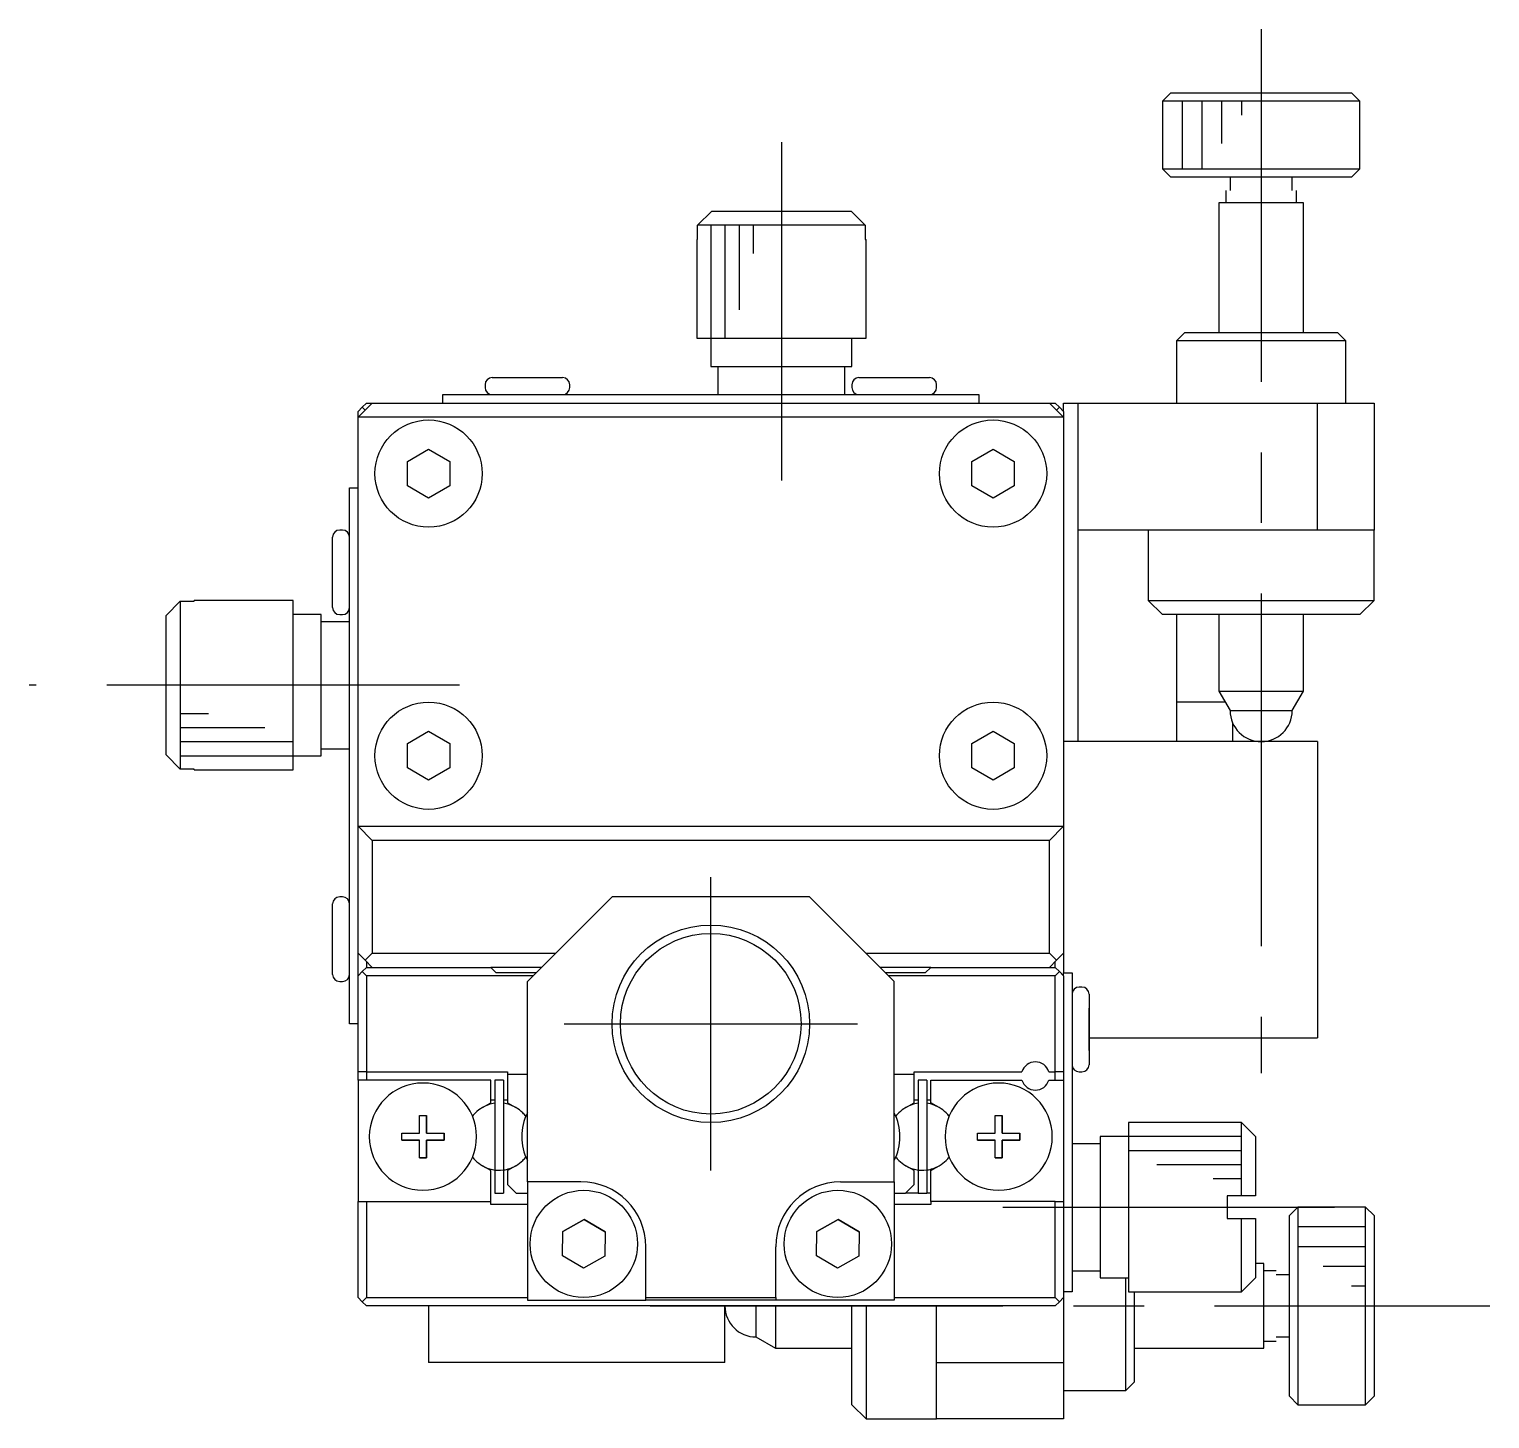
# Model space of a CAD drawing. Extents: x 1 to 351, y 49 to 350.
# Drawn here: x 110.3 to 162.1, y 188.2 to 237.5 of the extents above; entities that cross this region are included whole.
import ezdxf

# ---------------------------------------------------------------- set-up
doc = ezdxf.new("R2010")
doc.units = 0
doc.header["$LTSCALE"] = 10
doc.linetypes.add('CENTER', pattern=[2, 1.25, -0.25, 0.25, -0.25])
doc.layers.get('0').update_dxf_attribs({"linetype": 'CONTINUOUS'})
doc.layers.add('CENTER', color=1, linetype='CENTER')

msp = doc.modelspace()

# ---------------------------------------------------------------- linework, layer by layer
at = {"color": 7, "linetype": 'CONTINUOUS'}
for p, q in [((150.773237, 235.218315), (150.473237, 234.918315)), ((150.773237, 235.218315), (153.973237, 235.218315)), ((153.973237, 235.218315), (157.173237, 235.218315)), ((157.473237, 234.918315), (157.173237, 235.218315)), ((153.973237, 234.918315), (150.473237, 234.918315)), ((150.473237, 234.918315), (150.473237, 232.518315)), ((157.473237, 234.918315), (153.973237, 234.918315)), ((157.473237, 232.518315), (157.473237, 234.918315)), ((150.473237, 232.518315), (153.973237, 232.518315)), ((150.473237, 232.518315), (150.773237, 232.218315)), ((153.973237, 232.518315), (157.473237, 232.518315)), ((157.173237, 232.218315), (157.473237, 232.518315)), ((153.973237, 232.218315), (150.773237, 232.218315)), ((152.873237, 232.218315), (152.873237, 231.751328)), ((157.173237, 232.218315), (153.973237, 232.218315)), ((155.073237, 231.751328), (155.073237, 232.218315)), ((134.000023, 230.518315), (134.505444, 231.018315)), ((134.505444, 231.018315), (139.441029, 231.018315)), ((139.441029, 231.018315), (139.94645, 230.518315)), ((155.473237, 231.318315), (152.473237, 231.318315)), ((152.473237, 231.318315), (152.473237, 226.718335)), ((155.473237, 226.718335), (155.473237, 231.318315)), ((134.000023, 230.018315), (134.000023, 230.518315)), ((139.94645, 230.518315), (134.000023, 230.518315)), ((139.94645, 230.518315), (139.94645, 230.018315)), ((133.973237, 230.018315), (134.000023, 230.018315)), ((133.973237, 230.018315), (133.973237, 226.518315)), ((139.94645, 230.018315), (139.973237, 230.018315)), ((139.973237, 226.518315), (139.973237, 230.018315)), ((151.273237, 226.718315), (150.973237, 226.418315)), ((151.273237, 226.718315), (156.673237, 226.718315)), ((156.973237, 226.418315), (156.673237, 226.718315)), ((133.973237, 226.518315), (134.473237, 226.518315)), ((133.973237, 226.518315), (139.973237, 226.518315)), ((134.473237, 226.518315), (139.473237, 226.518315)), ((134.473237, 226.518315), (139.473237, 226.518315)), ((134.473237, 226.518315), (134.473237, 225.518315)), ((139.473237, 226.518315), (139.973237, 226.518315)), ((139.473237, 225.518315), (139.473237, 226.518315)), ((156.973237, 226.418315), (150.973237, 226.418315)), ((150.973237, 226.418315), (150.973237, 224.218315)), ((156.973237, 224.218315), (156.973237, 226.418315)), ((126.723237, 225.118315), (127.973237, 225.118315)), ((127.973237, 225.118315), (129.223237, 225.118315)), ((134.473237, 225.518315), (139.473237, 225.518315)), ((134.473237, 225.518315), (134.723237, 225.518315)), ((134.723237, 225.518315), (134.723237, 224.518315)), ((139.223237, 224.518315), (139.223237, 225.518315)), ((139.223237, 225.518315), (139.473237, 225.518315)), ((139.723237, 225.118315), (140.973237, 225.118315)), ((140.973237, 225.118315), (142.223237, 225.118315)), ((126.473237, 224.868315), (126.473237, 224.768315)), ((129.473237, 224.768315), (129.473237, 224.868315)), ((139.473237, 224.868315), (139.473237, 224.768315)), ((142.473237, 224.768315), (142.473237, 224.868315)), ((121.973237, 223.718315), (122.473237, 224.218315)), ((122.273237, 224.218315), (122.123237, 224.068315)), ((122.273237, 224.218315), (122.473237, 224.218315)), ((122.473237, 224.218315), (146.473237, 224.218315)), ((124.973237, 224.218315), (124.973237, 224.518315)), ((124.973237, 224.518315), (125.973237, 224.518315)), ((125.973237, 224.518315), (128.773237, 224.518315)), ((128.773237, 224.518315), (141.773237, 224.518315)), ((141.773237, 224.518315), (142.973237, 224.518315)), ((142.973237, 224.518315), (143.973237, 224.518315)), ((143.973237, 224.518315), (143.973237, 224.218315)), ((146.473237, 224.218315), (146.973237, 223.718315)), ((146.473237, 224.218315), (146.673237, 224.218315)), ((146.823237, 224.068315), (146.673237, 224.218315)), ((146.973237, 223.918315), (146.973237, 224.218315)), ((146.973237, 224.218315), (147.473237, 224.218315)), ((147.473237, 224.218315), (147.473237, 219.718315)), ((147.473237, 224.218315), (155.973237, 224.218315)), ((155.973237, 219.718315), (155.973237, 224.218315)), ((155.973237, 224.218315), (157.973237, 224.218315)), ((157.973237, 224.218315), (157.973237, 219.718315)), ((122.123237, 224.068315), (121.973237, 223.918315)), ((121.973237, 223.718315), (121.973237, 223.918315)), ((146.973237, 223.718315), (121.973237, 223.718315)), ((121.973237, 209.218315), (121.973237, 223.718315)), ((122.223237, 223.968315), (122.123237, 224.068315)), ((146.823237, 224.068315), (146.723237, 223.968315)), ((146.973237, 223.918315), (146.823237, 224.068315)), ((146.973237, 223.918315), (146.973237, 223.718315)), ((146.973237, 223.718315), (146.973237, 209.218315)), ((123.723237, 222.151328), (124.473237, 222.584341)), ((124.473237, 222.584341), (125.223237, 222.151328)), ((143.723237, 222.151328), (144.473237, 222.584341)), ((144.473237, 222.584341), (145.223237, 222.151328)), ((123.723237, 221.285303), (123.723237, 222.151328)), ((125.223237, 222.151328), (125.223237, 221.285303)), ((143.723237, 221.285303), (143.723237, 222.151328)), ((145.223237, 222.151328), (145.223237, 221.285303)), ((121.673237, 221.218315), (121.973237, 221.218315)), ((121.673237, 220.218315), (121.673237, 221.218315)), ((124.473237, 220.85229), (123.723237, 221.285303)), ((125.223237, 221.285303), (124.473237, 220.85229)), ((144.473237, 220.85229), (143.723237, 221.285303)), ((145.223237, 221.285303), (144.473237, 220.85229)), ((121.673237, 219.018315), (121.673237, 220.218315)), ((121.073237, 218.218315), (121.073237, 219.468315)), ((121.423237, 219.718315), (121.323237, 219.718315)), ((155.973237, 219.718315), (147.473237, 219.718315)), ((147.473237, 219.718315), (147.473237, 212.218315)), ((149.973237, 219.718315), (149.973237, 217.218315)), ((157.973237, 219.718315), (155.973237, 219.718315)), ((157.973237, 217.218315), (157.973237, 219.718315)), ((121.673237, 206.018315), (121.673237, 219.018315)), ((121.073237, 216.968315), (121.073237, 218.218315)), ((115.173237, 216.686108), (115.673237, 217.191529)), ((115.673237, 217.191529), (115.673237, 211.245102)), ((115.673237, 217.191529), (116.173237, 217.191529)), ((116.173237, 217.191529), (116.173237, 217.218315)), ((119.673237, 217.218315), (116.173237, 217.218315)), ((119.673237, 216.718315), (119.673237, 217.218315)), ((119.673237, 211.218315), (119.673237, 217.218315)), ((149.973237, 217.218315), (157.973237, 217.218315)), ((149.973237, 217.218315), (150.473237, 216.718315)), ((157.473237, 216.718315), (157.973237, 217.218315)), ((115.173237, 211.750523), (115.173237, 216.686108)), ((119.673237, 211.718315), (119.673237, 216.718315)), ((119.673237, 211.718315), (119.673237, 216.718315)), ((120.673237, 216.718315), (119.673237, 216.718315)), ((120.673237, 216.318216), (120.673237, 216.718315)), ((120.673237, 216.468315), (120.673237, 216.718315)), ((121.673237, 216.468315), (120.673237, 216.468315)), ((120.673237, 214.313336), (120.673237, 216.318216)), ((121.323237, 216.718315), (121.423237, 216.718315)), ((157.473237, 216.718315), (150.473237, 216.718315)), ((150.973237, 216.718315), (150.973237, 212.218315)), ((152.473237, 216.718296), (152.473237, 214.011136)), ((155.473237, 214.011136), (155.473237, 216.718296)), ((120.673237, 214.123295), (120.673237, 214.313336)), ((120.673237, 212.118415), (120.673237, 214.123295)), ((152.473232, 214.011136), (153.973237, 214.011136)), ((152.473237, 214.011136), (153.973237, 214.011136)), ((152.473237, 214.011136), (152.873237, 213.318315)), ((153.973237, 214.011136), (155.473242, 214.011136)), ((153.973237, 214.011136), (155.473237, 214.011136)), ((155.073237, 213.318315), (155.473237, 214.011136)), ((152.700032, 213.618315), (150.973237, 213.618315)), ((152.873237, 213.318315), (153.973237, 213.318315)), ((153.973237, 213.318315), (155.073237, 213.318315)), ((152.973237, 212.218315), (152.973237, 212.860058)), ((123.723237, 212.151328), (124.473237, 212.584341)), ((124.473237, 212.584341), (125.223237, 212.151328)), ((143.723237, 212.151328), (144.473237, 212.584341)), ((144.473237, 212.584341), (145.223237, 212.151328)), ((155.973237, 212.218315), (146.973237, 212.218315)), ((155.973237, 212.218315), (155.973237, 201.718315)), ((115.673237, 211.245102), (115.173237, 211.750523)), ((119.673237, 211.218315), (119.673237, 211.718315)), ((119.673237, 211.718315), (120.673237, 211.718315)), ((120.673237, 211.718315), (120.673237, 212.118415)), ((120.673237, 211.968315), (121.673237, 211.968315)), ((120.673237, 211.718315), (120.673237, 211.968315)), ((123.723237, 211.285303), (123.723237, 212.151328)), ((125.223237, 212.151328), (125.223237, 211.285303)), ((143.723237, 211.285303), (143.723237, 212.151328)), ((145.223237, 212.151328), (145.223237, 211.285303)), ((116.173237, 211.245102), (115.673237, 211.245102)), ((116.173237, 211.218315), (116.173237, 211.245102)), ((116.173237, 211.218315), (119.673237, 211.218315)), ((124.473237, 210.85229), (123.723237, 211.285303)), ((125.223237, 211.285303), (124.473237, 210.85229)), ((144.473237, 210.85229), (143.723237, 211.285303)), ((145.223237, 211.285303), (144.473237, 210.85229)), ((121.973237, 204.718315), (121.973237, 209.218315)), ((122.473237, 208.718315), (121.973237, 209.218315)), ((121.973237, 209.218315), (123.473242, 209.218315)), ((123.473242, 209.218315), (143.473242, 209.218315)), ((143.473242, 209.218315), (146.973237, 209.218315)), ((146.973237, 209.218315), (146.473237, 208.718315)), ((146.973237, 209.218315), (146.973237, 204.718315)), ((122.473237, 208.718315), (122.473237, 204.718315)), ((146.473237, 208.718315), (122.473237, 208.718315)), ((146.473237, 204.718315), (146.473237, 208.718315)), ((121.423237, 206.718315), (121.323237, 206.718315)), ((130.973237, 206.718315), (127.973237, 203.718315)), ((137.973237, 206.718315), (130.973237, 206.718315)), ((140.973237, 203.718315), (137.973237, 206.718315)), ((121.073237, 205.218315), (121.073237, 206.468315)), ((121.673237, 203.218315), (121.673237, 206.018315)), ((121.073237, 203.968315), (121.073237, 205.218315)), ((121.973237, 204.718315), (122.223237, 204.468315)), ((121.973237, 203.918315), (121.973237, 204.718315)), ((122.223237, 204.468315), (122.473237, 204.718315)), ((122.473237, 204.218315), (122.223237, 204.468315)), ((122.273237, 204.418315), (122.273237, 204.218315)), ((122.473237, 204.718315), (128.973237, 204.718315)), ((139.973237, 204.718315), (146.473237, 204.718315)), ((146.473237, 204.718315), (146.723237, 204.468315)), ((146.723237, 204.468315), (146.473237, 204.218315)), ((146.673237, 204.218315), (146.673237, 204.418315)), ((146.723237, 204.468315), (146.973237, 204.718315)), ((146.973237, 204.718315), (146.973237, 204.018315)), ((121.973237, 203.918315), (122.123237, 204.068315)), ((121.973237, 200.518315), (121.973237, 203.918315)), ((122.273237, 204.218315), (122.123237, 204.068315)), ((122.123237, 204.068315), (122.273237, 203.918315)), ((122.273237, 204.218315), (125.473237, 204.218315)), ((122.273237, 203.918315), (122.273237, 200.518315)), ((128.173237, 203.918315), (122.273237, 203.918315)), ((125.473237, 204.218315), (126.673237, 204.218315)), ((126.873237, 204.018315), (126.673237, 204.218315)), ((128.473237, 204.218315), (126.673237, 204.218315)), ((128.273237, 204.018315), (126.873237, 204.018315)), ((142.273237, 204.218315), (140.473237, 204.218315)), ((142.073237, 204.018315), (140.673237, 204.018315)), ((146.673237, 203.918315), (140.773237, 203.918315)), ((142.273237, 204.218315), (142.073237, 204.018315)), ((142.273237, 204.218315), (145.473237, 204.218315)), ((145.473237, 204.218315), (146.673237, 204.218315)), ((146.823237, 204.068315), (146.673237, 204.218315)), ((146.673237, 203.918315), (146.823237, 204.068315)), ((146.673237, 200.518315), (146.673237, 203.918315)), ((146.823237, 204.068315), (146.973237, 203.918315)), ((146.973237, 203.918315), (146.973237, 204.018315)), ((146.973237, 204.018315), (147.273237, 204.018315)), ((146.973237, 203.918315), (146.973237, 200.518315)), ((147.273237, 204.018315), (147.273237, 203.018315)), ((121.323237, 203.718315), (121.423237, 203.718315)), ((127.973237, 196.618315), (127.973237, 203.718315)), ((140.973237, 196.618315), (140.973237, 203.718315)), ((147.623237, 203.518315), (147.523237, 203.518315)), ((121.673237, 202.218315), (121.673237, 203.218315)), ((147.273237, 203.018315), (147.273237, 201.218315)), ((147.873237, 203.268315), (147.873237, 200.768315)), ((147.873237, 203.268315), (147.873237, 202.143315)), ((147.873237, 202.768315), (147.873237, 202.143315)), ((147.873237, 202.143315), (147.873237, 202.768315)), ((121.973237, 202.218315), (121.673237, 202.218315)), ((147.873237, 202.143315), (147.873237, 201.893315)), ((147.873237, 201.893315), (147.873237, 202.143315)), ((147.873237, 202.143315), (147.873237, 201.893315)), ((147.873237, 201.893315), (147.873237, 200.768315)), ((147.873237, 201.268315), (147.873237, 201.893315)), ((147.873237, 201.893315), (147.873237, 201.268315)), ((147.873237, 201.718315), (155.973237, 201.718315)), ((147.273237, 201.218315), (147.273237, 193.718315)), ((122.273237, 200.518315), (121.973237, 200.518315)), ((121.973237, 200.218315), (121.973237, 200.518315)), ((122.273237, 200.518315), (127.273237, 200.518315)), ((122.273237, 200.518315), (122.273237, 200.218315)), ((127.273237, 200.518315), (127.273237, 200.418315)), ((127.973237, 200.418315), (127.273237, 200.418315)), ((127.273237, 200.418315), (127.273237, 199.419781)), ((141.673237, 200.418315), (140.973237, 200.418315)), ((141.673237, 200.518315), (145.496267, 200.518315)), ((141.673237, 200.418315), (141.673237, 200.518315)), ((141.673237, 199.419781), (141.673237, 200.418315)), ((146.450206, 200.518315), (146.673237, 200.518315)), ((146.973237, 200.518315), (146.673237, 200.518315)), ((146.673237, 200.218315), (146.673237, 200.518315)), ((146.973237, 200.518315), (146.973237, 200.218315)), ((147.523237, 200.518315), (147.623237, 200.518315)), ((126.673237, 200.218315), (121.973237, 200.218315)), ((121.973237, 200.218315), (121.973237, 195.918315)), ((126.673237, 199.419781), (126.673237, 200.218315)), ((127.123237, 200.218315), (126.823237, 200.218315)), ((126.823237, 200.218315), (126.823237, 196.218315)), ((126.823237, 200.218315), (126.823237, 199.399328)), ((127.123237, 200.218315), (127.123237, 196.218315)), ((141.823237, 200.218315), (141.823237, 196.218315)), ((141.823237, 200.218315), (141.823237, 199.399328)), ((142.123237, 200.218315), (141.823237, 200.218315)), ((142.123237, 200.218315), (142.123237, 196.218315)), ((142.273237, 199.419781), (142.273237, 200.218315)), ((142.273237, 200.218315), (145.496267, 200.218315)), ((146.450206, 200.218315), (146.973237, 200.218315)), ((146.973237, 200.218315), (146.973237, 195.918315)), ((126.377987, 199.249319), (126.673237, 199.419781)), ((126.673237, 199.518315), (126.823237, 199.518315)), ((126.823237, 199.468315), (126.823237, 199.399328)), ((126.823237, 199.468315), (126.823237, 199.399328)), ((126.823237, 199.468315), (126.823237, 199.399328)), ((126.823237, 199.468315), (126.823237, 199.399328)), ((126.823237, 199.468315), (126.823237, 199.399328)), ((126.823237, 199.468315), (126.823237, 199.399328)), ((126.823237, 199.468315), (126.823237, 199.399328)), ((126.823237, 199.468315), (126.823237, 196.968315)), ((126.823237, 199.468315), (126.823237, 199.399328)), ((126.823237, 199.468315), (126.823237, 199.399328)), ((126.823237, 199.468315), (126.823237, 199.399328)), ((126.823237, 199.468315), (126.823237, 199.399328)), ((126.823237, 199.468315), (126.823237, 199.399328)), ((126.823237, 199.468315), (126.823237, 199.399328)), ((127.123237, 199.518315), (127.273237, 199.518315)), ((127.273237, 199.419781), (127.568487, 199.249319)), ((141.377987, 199.249319), (141.673237, 199.419781)), ((141.673237, 199.518315), (141.823237, 199.518315)), ((141.823237, 199.468315), (141.823237, 199.399328)), ((141.823237, 199.468315), (141.823237, 199.399328)), ((141.823237, 199.468315), (141.823237, 199.399328)), ((141.823237, 199.468315), (141.823237, 199.399328)), ((141.823237, 199.468315), (141.823237, 199.399328)), ((141.823237, 199.468315), (141.823237, 199.399328)), ((141.823237, 199.468315), (141.823237, 196.968315)), ((141.823237, 199.468315), (141.823237, 199.399328)), ((141.823237, 199.468315), (141.823237, 199.399328)), ((141.823237, 199.468315), (141.823237, 199.399328)), ((141.823237, 199.468315), (141.823237, 199.399328)), ((141.823237, 199.468315), (141.823237, 199.399328)), ((141.823237, 199.468315), (141.823237, 199.399328)), ((141.823237, 199.468315), (141.823237, 199.399328)), ((142.123237, 199.518315), (142.273237, 199.518315)), ((142.568487, 199.249319), (142.273237, 199.419781)), ((124.148237, 198.968315), (124.398237, 198.968315)), ((124.148237, 198.343315), (124.148237, 198.968315)), ((124.398237, 198.968315), (124.398237, 198.343315)), ((124.398237, 198.343315), (124.398237, 198.968315)), ((144.548237, 198.968315), (144.798237, 198.968315)), ((144.548237, 198.343315), (144.548237, 198.968315)), ((144.798237, 198.968315), (144.798237, 198.343315)), ((144.798237, 198.343315), (144.798237, 198.968315)), ((123.523237, 198.343315), (124.148237, 198.343315)), ((123.523237, 198.093315), (123.523237, 198.343315)), ((124.398237, 198.343315), (125.023237, 198.343315)), ((125.023237, 198.343315), (125.023237, 198.093315)), ((125.023237, 198.093315), (125.023237, 198.343315)), ((143.923237, 198.343315), (144.548237, 198.343315)), ((143.923237, 198.093315), (143.923237, 198.343315)), ((144.798237, 198.343315), (145.423237, 198.343315)), ((145.423237, 198.343315), (145.423237, 198.093315)), ((145.423237, 198.093315), (145.423237, 198.343315)), ((148.273237, 198.218315), (148.273237, 193.218315)), ((149.273237, 198.218315), (148.273237, 198.218315)), ((148.273237, 198.218315), (148.273237, 193.218315)), ((149.273237, 198.218315), (148.273237, 198.218315)), ((149.273237, 198.718315), (149.273237, 192.718315)), ((153.273237, 198.718315), (149.273237, 198.718315)), ((149.273237, 198.718315), (149.273237, 192.718315)), ((153.273237, 198.718315), (149.273237, 198.718315)), ((153.273237, 196.118315), (153.273237, 198.718315)), ((153.773237, 198.218315), (153.273237, 198.718315)), ((153.273237, 196.118315), (153.273237, 198.718315)), ((153.773237, 198.218315), (153.273237, 198.718315)), ((153.773237, 198.218315), (153.773237, 196.118315)), ((153.773237, 198.218315), (153.773237, 196.118315)), ((124.148237, 198.093315), (123.523237, 198.093315)), ((123.523237, 198.093315), (124.148237, 198.093315)), ((124.148237, 197.468315), (124.148237, 198.093315)), ((124.398237, 198.093315), (124.398237, 197.468315)), ((125.023237, 198.093315), (124.398237, 198.093315)), ((124.398237, 197.468315), (124.398237, 198.093315)), ((124.398237, 198.093315), (125.023237, 198.093315)), ((144.548237, 198.093315), (143.923237, 198.093315)), ((143.923237, 198.093315), (144.548237, 198.093315)), ((144.548237, 197.468315), (144.548237, 198.093315)), ((144.798237, 198.093315), (144.798237, 197.468315)), ((145.423237, 198.093315), (144.798237, 198.093315)), ((144.798237, 198.093315), (145.423237, 198.093315)), ((144.798237, 197.468315), (144.798237, 198.093315)), ((148.273237, 197.968315), (147.273237, 197.968315)), ((124.398237, 197.468315), (124.148237, 197.468315)), ((124.148237, 197.468315), (124.398237, 197.468315)), ((126.673237, 197.016849), (126.377987, 197.187312)), ((127.568487, 197.187312), (127.273237, 197.016849)), ((141.673237, 197.016849), (141.377987, 197.187312)), ((142.273237, 197.016849), (142.568487, 197.187312)), ((144.798237, 197.468315), (144.548237, 197.468315)), ((144.548237, 197.468315), (144.798237, 197.468315)), ((126.673237, 195.918315), (126.673237, 197.016849)), ((126.823237, 197.037303), (126.823237, 196.968315)), ((126.823237, 197.037303), (126.823237, 196.968315)), ((126.823237, 197.037303), (126.823237, 196.968315)), ((126.823237, 197.037303), (126.823237, 196.218315)), ((126.823237, 197.037303), (126.823237, 196.968315)), ((126.823237, 197.037303), (126.823237, 196.968315)), ((126.823237, 197.037303), (126.823237, 196.968315)), ((127.273237, 197.016849), (127.273237, 196.518315)), ((141.673237, 196.518315), (141.673237, 197.016849)), ((141.823237, 197.037303), (141.823237, 196.968315)), ((141.823237, 197.037303), (141.823237, 196.218315)), ((141.823237, 197.037303), (141.823237, 196.968315)), ((142.273237, 195.918315), (142.273237, 197.016849)), ((142.473237, 197.132319), (142.473237, 197.137903)), ((126.823237, 196.218315), (127.123237, 196.218315)), ((127.273237, 196.518315), (127.573237, 196.218315)), ((127.573237, 196.218315), (127.973237, 196.218315)), ((129.873237, 196.618315), (127.973237, 196.618315)), ((127.973237, 196.618315), (127.973237, 192.418315)), ((139.073237, 196.618315), (140.973237, 196.618315)), ((140.973237, 196.618315), (140.973237, 192.418315)), ((140.973237, 196.218315), (141.373237, 196.218315)), ((141.373237, 196.218315), (141.673237, 196.518315)), ((141.823237, 196.218315), (141.373237, 196.218315)), ((141.823237, 196.218315), (142.123237, 196.218315)), ((142.273237, 196.218315), (142.123237, 196.218315)), ((121.973237, 192.518315), (121.973237, 195.918315)), ((121.973237, 195.918315), (122.273237, 195.918315)), ((122.273237, 195.918315), (122.273237, 192.518315)), ((122.273237, 195.918315), (126.673237, 195.918315)), ((126.673237, 195.818315), (126.673237, 195.918315)), ((127.973237, 195.818315), (126.673237, 195.818315)), ((142.273237, 195.818315), (140.973237, 195.818315)), ((142.273237, 195.918315), (142.273237, 195.818315)), ((146.673237, 195.918315), (142.273237, 195.918315)), ((146.673237, 192.518315), (146.673237, 195.918315)), ((146.673237, 195.918315), (146.973237, 195.918315)), ((146.973237, 195.918315), (146.973237, 192.518315)), ((153.273237, 196.118315), (152.773237, 196.118315)), ((152.773237, 196.118315), (152.773237, 195.318315)), ((153.273237, 196.118315), (152.773237, 196.118315)), ((152.773237, 196.118315), (152.773237, 195.318315)), ((153.773237, 196.118315), (153.273237, 196.118315)), ((153.773237, 196.118315), (153.273237, 196.118315)), ((155.273237, 195.718315), (154.973237, 195.418315)), ((155.273237, 195.718315), (155.273237, 192.218315)), ((157.673237, 195.718315), (155.273237, 195.718315)), ((157.673237, 192.218315), (157.673237, 195.718315)), ((157.973237, 195.418315), (157.673237, 195.718315)), ((129.227189, 194.858103), (129.98108, 195.284305)), ((129.98108, 195.284305), (129.227189, 194.858103)), ((129.98108, 195.284305), (130.727127, 194.844518)), ((130.727127, 194.844518), (129.98108, 195.284305)), ((138.227189, 194.858103), (138.98108, 195.284305)), ((138.98108, 195.284305), (138.227189, 194.858103)), ((138.98108, 195.284305), (139.727127, 194.844518)), ((139.727127, 194.844518), (138.98108, 195.284305)), ((152.773237, 195.318315), (153.273237, 195.318315)), ((152.773237, 195.318315), (153.272844, 195.318315)), ((153.272844, 195.318315), (153.273237, 195.318315)), ((153.273237, 192.718315), (153.273237, 195.318315)), ((153.273237, 195.318315), (153.773237, 195.318315)), ((153.273237, 192.718315), (153.273237, 195.318315)), ((153.273237, 195.318315), (153.773237, 195.318315)), ((153.773237, 195.318315), (153.773237, 193.218315)), ((153.773237, 195.318315), (153.773237, 193.218315)), ((154.973237, 192.218315), (154.973237, 195.418315)), ((157.973237, 195.418315), (157.973237, 192.218315)), ((129.219346, 193.992113), (129.227189, 194.858103)), ((130.727127, 194.844518), (130.719284, 193.978528)), ((138.219346, 193.992113), (138.227189, 194.858103)), ((139.727127, 194.844518), (139.719284, 193.978528)), ((132.173237, 192.518315), (132.173237, 194.318315)), ((136.773237, 192.518315), (136.773237, 194.318315)), ((129.965393, 193.552325), (129.219346, 193.992113)), ((130.719284, 193.978528), (129.965393, 193.552325)), ((138.965393, 193.552325), (138.219346, 193.992113)), ((139.719284, 193.978528), (138.965393, 193.552325)), ((147.273237, 193.718315), (147.273237, 192.718315)), ((154.073237, 193.718315), (153.773237, 193.718315)), ((154.073237, 190.718315), (154.073237, 193.718315)), ((147.273237, 193.468315), (148.273237, 193.468315)), ((148.273237, 193.218315), (149.273237, 193.218315)), ((148.273237, 193.218315), (149.273237, 193.218315)), ((149.173237, 189.218315), (149.173237, 193.218315)), ((153.273237, 192.718315), (153.773237, 193.218315)), ((153.273237, 192.718315), (153.773237, 193.218315)), ((154.973237, 193.318315), (154.506249, 193.318315)), ((122.123237, 192.368315), (121.973237, 192.518315)), ((122.273237, 192.518315), (122.123237, 192.368315)), ((122.273237, 192.518315), (127.973237, 192.518315)), ((132.173237, 192.518315), (136.773237, 192.518315)), ((132.173237, 192.418315), (132.173237, 192.518315)), ((136.773237, 192.518315), (136.773237, 192.418315)), ((140.973237, 192.518315), (146.673237, 192.518315)), ((146.823237, 192.368315), (146.673237, 192.518315)), ((146.973237, 192.518315), (146.823237, 192.368315)), ((147.273237, 192.718315), (146.973237, 192.718315)), ((146.973237, 192.518315), (146.973237, 190.218315)), ((149.273237, 192.718315), (153.273237, 192.718315)), ((149.273237, 192.718315), (153.273237, 192.718315)), ((149.473237, 192.718315), (149.473237, 189.518315)), ((122.273237, 192.218315), (122.123237, 192.368315)), ((146.673237, 192.218315), (122.273237, 192.218315)), ((124.473237, 192.218315), (124.473237, 190.218315)), ((127.973237, 192.418315), (132.173237, 192.418315)), ((136.773237, 192.418315), (132.173237, 192.418315)), ((134.973237, 190.218315), (134.973237, 192.218315)), ((136.073237, 192.218315), (136.073237, 191.118315)), ((136.766057, 192.218315), (136.766057, 190.71831)), ((136.766057, 192.218315), (136.766057, 190.718315)), ((140.973237, 192.418315), (136.773237, 192.418315)), ((139.473237, 188.718315), (139.473237, 192.218315)), ((139.973237, 192.218315), (139.973237, 188.218315)), ((142.473237, 190.218315), (142.473237, 192.218315)), ((146.673237, 192.218315), (146.823237, 192.368315)), ((154.973237, 189.018315), (154.973237, 192.218315)), ((155.273237, 192.218315), (155.273237, 188.718315)), ((157.673237, 188.718315), (157.673237, 192.218315)), ((157.973237, 192.218315), (157.973237, 189.018315)), ((136.073237, 191.118315), (136.766057, 190.718315)), ((154.506249, 191.118315), (154.973237, 191.118315)), ((136.766057, 190.718315), (139.473217, 190.718315)), ((149.473256, 190.718315), (154.073237, 190.718315)), ((134.973237, 190.218315), (124.473237, 190.218315)), ((142.473237, 190.218315), (146.973237, 190.218315)), ((142.473237, 188.218315), (142.473237, 190.218315)), ((146.973237, 190.218315), (146.973237, 188.218315)), ((149.173237, 189.218315), (149.473237, 189.518315)), ((146.973237, 189.218315), (149.173237, 189.218315)), ((154.973237, 189.018315), (155.273237, 188.718315)), ((157.673237, 188.718315), (157.973237, 189.018315)), ((139.473237, 188.718315), (139.973237, 188.218315)), ((155.273237, 188.718315), (157.673237, 188.718315)), ((139.973237, 188.218315), (142.473237, 188.218315)), ((146.973237, 188.218315), (142.473237, 188.218315))]:
    msp.add_line(p, q, dxfattribs=at)
at = {"color": 3, "linetype": 'CONTINUOUS'}
for p, q in [((151.173237, 234.918315), (151.173237, 232.518315)), ((151.873237, 234.918315), (151.873237, 232.518315)), ((152.573237, 234.918315), (152.573237, 233.418315)), ((153.273237, 234.918315), (153.273237, 234.418315)), ((152.723237, 231.751328), (152.723237, 231.318315)), ((155.223237, 231.318315), (155.223237, 231.751328)), ((134.473237, 230.518315), (134.473237, 226.518315)), ((134.973237, 230.518315), (134.973237, 226.518315)), ((135.473237, 230.518315), (135.473237, 227.518315)), ((135.973237, 230.518315), (135.973237, 229.518315)), ((115.673237, 213.218315), (116.673237, 213.218315)), ((115.673237, 212.718315), (118.673237, 212.718315)), ((115.673237, 212.218315), (119.673237, 212.218315)), ((115.673237, 211.718315), (119.673237, 211.718315)), ((153.273237, 198.218315), (149.273237, 198.218315)), ((153.273237, 197.718315), (149.273237, 197.718315)), ((153.273237, 197.218315), (150.273237, 197.218315)), ((153.273237, 196.718315), (152.273237, 196.718315)), ((157.673237, 195.018315), (155.273237, 195.018315)), ((157.673237, 194.318315), (155.273237, 194.318315)), ((157.673237, 193.618315), (156.173237, 193.618315)), ((154.506249, 193.468315), (154.073237, 193.468315)), ((157.673237, 192.918315), (157.173237, 192.918315)), ((154.073237, 190.968315), (154.506249, 190.968315))]:
    msp.add_line(p, q, dxfattribs=at)
at = {"color": 7, "linetype": 'CONTINUOUS'}
for centre, radius in [((124.473237, 221.718315), 1.9), ((144.473237, 221.718315), 1.9), ((124.473237, 211.718315), 1.9), ((144.473237, 211.718315), 1.9), ((134.473237, 202.218315), 3.5), ((134.473237, 202.218315), 3.2), ((129.973237, 194.418315), 1.9), ((138.973237, 194.418315), 1.9)]:
    msp.add_circle(centre, radius, dxfattribs=at)
for centre, radius, start, end in [((126.723237, 224.868315), 0.25, 90, 180), ((129.223237, 224.868315), 0.25, 0, 90), ((139.723237, 224.868315), 0.25, 90, 180), ((142.223237, 224.868315), 0.25, 0, 90), ((126.723237, 224.768315), 0.25, 180, 270), ((129.223237, 224.768315), 0.25, 270, 0), ((139.723237, 224.768315), 0.25, 180, 270), ((142.223237, 224.768315), 0.25, 270, 0), ((121.323237, 219.468315), 0.25, 90, 180), ((121.423237, 219.468315), 0.25, 0, 90), ((121.323237, 216.968315), 0.25, 180, 270), ((121.423237, 216.968315), 0.25, 270, 0), ((153.973237, 213.318315), 1.1, 180, 270), ((153.973237, 213.318315), 1.1, 270, 0), ((121.323237, 206.468315), 0.25, 90, 180), ((121.423237, 206.468315), 0.25, 0, 90), ((121.323237, 203.968315), 0.25, 180, 270), ((121.423237, 203.968315), 0.25, 270, 0), ((147.523237, 203.268315), 0.25, 90, 180), ((147.623237, 203.268315), 0.25, 0, 90), ((145.973237, 200.368315), 0.5, 17.457603, 162.542397), ((147.523237, 200.768315), 0.25, 180, 270), ((147.623237, 200.768315), 0.25, 270, 0), ((124.273237, 198.218315), 1.9, 180, 90), ((124.273237, 198.218315), 1.9, 90, 180), ((144.673237, 198.218315), 1.9, 180, 90), ((144.673237, 198.218315), 1.9, 90, 180), ((145.973237, 200.368315), 0.5, 197.457603, 342.542397), ((126.973237, 198.218315), 1.1905, 120, 135), ((126.973238, 198.218315), 1.1905, 97.238332, 120.000042), ((126.973238, 198.218315), 1.1905, 60.000042, 82.761646), ((126.973237, 198.218315), 1.1905, 45, 60), ((141.973237, 198.218315), 1.1905, 120, 135), ((141.973238, 198.218315), 1.1905, 97.238411, 120), ((141.973238, 198.218315), 1.1905, 60.000042, 82.761686), ((141.973237, 198.218315), 1.1905, 45, 60), ((127.065377, 198.127315), 1.32, 135.034999, 141.739912), ((126.973238, 198.218315), 1.1905, 135.000034, 142.457024), ((129.673237, 198.218315), 1.9, 153.474648, 180), ((126.881096, 198.127315), 1.32, 38.260088, 44.965001), ((126.973238, 198.218315), 1.1905, 37.543078, 44.642946), ((139.273237, 198.218315), 1.9, 333.474648, 26.525352), ((142.065377, 198.127315), 1.32, 135.034999, 141.739912), ((141.973238, 198.218315), 1.1905, 135.000034, 142.457024), ((141.881096, 198.127315), 1.32, 38.260088, 44.965001), ((141.973238, 198.218315), 1.1905, 37.543078, 44.642946), ((129.673237, 198.218315), 1.9, 180, 206.525352), ((127.065377, 198.309315), 1.32, 218.260088, 224.965001), ((126.973238, 198.218315), 1.1905, 217.542976, 224.643568), ((126.973237, 198.218315), 1.1905, 225, 240), ((126.973238, 198.218315), 1.1905, 239.999958, 277.238411), ((126.973238, 198.218315), 1.1905, 277.238411, 300), ((126.973237, 198.218315), 1.1905, 300, 315), ((126.881096, 198.309315), 1.32, 315.034999, 321.739912), ((126.973238, 198.218315), 1.1905, 314.999966, 322.456922), ((142.065377, 198.309315), 1.32, 218.260088, 224.965001), ((141.973238, 198.218315), 1.1905, 217.542976, 224.643568), ((141.973237, 198.218315), 1.1905, 225, 240), ((141.973238, 198.218315), 1.1905, 239.999958, 277.238411), ((141.973238, 198.218315), 1.1905, 277.238411, 300), ((141.973237, 198.218315), 1.1905, 300, 315), ((141.881096, 198.309315), 1.32, 315.034999, 321.739912), ((141.973238, 198.218315), 1.1905, 314.999966, 322.456922), ((129.873237, 194.318315), 2.3, 0, 90), ((139.073237, 194.318315), 2.3, 90, 180), ((136.073237, 192.218315), 1.1, 180, 270)]:
    msp.add_arc(centre, radius, start, end, dxfattribs=at)
at = {"layer": 'CENTER', "color": 1, "linetype": 'CENTER'}
for p, q in [((153.973237, 237.468315), (153.973237, 200.468315)), ((136.973237, 233.468315), (136.973237, 221.468315)), ((125.573237, 214.218315), (110.323237, 214.218315)), ((134.473237, 197.018315), (134.473237, 207.418315)), ((129.273237, 202.218315), (139.673237, 202.218315)), ((144.823237, 195.718315), (156.573237, 195.718315)), ((132.323237, 192.218315), (162.073237, 192.218315))]:
    msp.add_line(p, q, dxfattribs=at)

doc.saveas('drawing.dxf')
